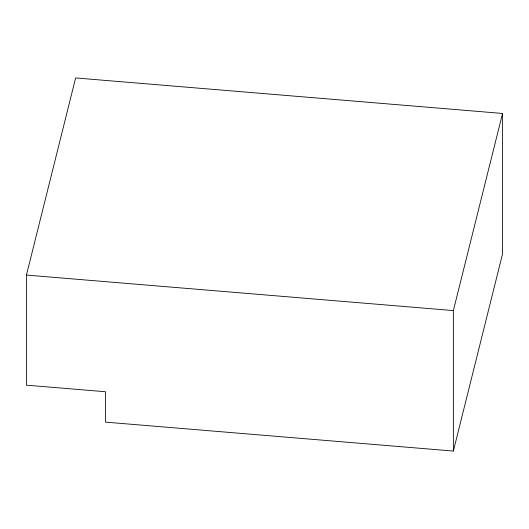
<?xml version="1.0" encoding="UTF-8"?>
<svg xmlns="http://www.w3.org/2000/svg" width="529" height="529" viewBox="0 0 529 529"><rect width="100%" height="100%" fill="white"/><g stroke="black" fill="none" stroke-linecap="round" stroke-linejoin="round"><path stroke-width="0.79" d="M26.45 275.073L75.64 77.942L502.55 113.451L502.55 253.927L453.36 451.058L105.516 422.129L105.516 391.751L26.45 385.178L26.45 275.073L453.36 310.576L502.55 113.451M453.36 310.576L453.36 451.058"/></g></svg>
